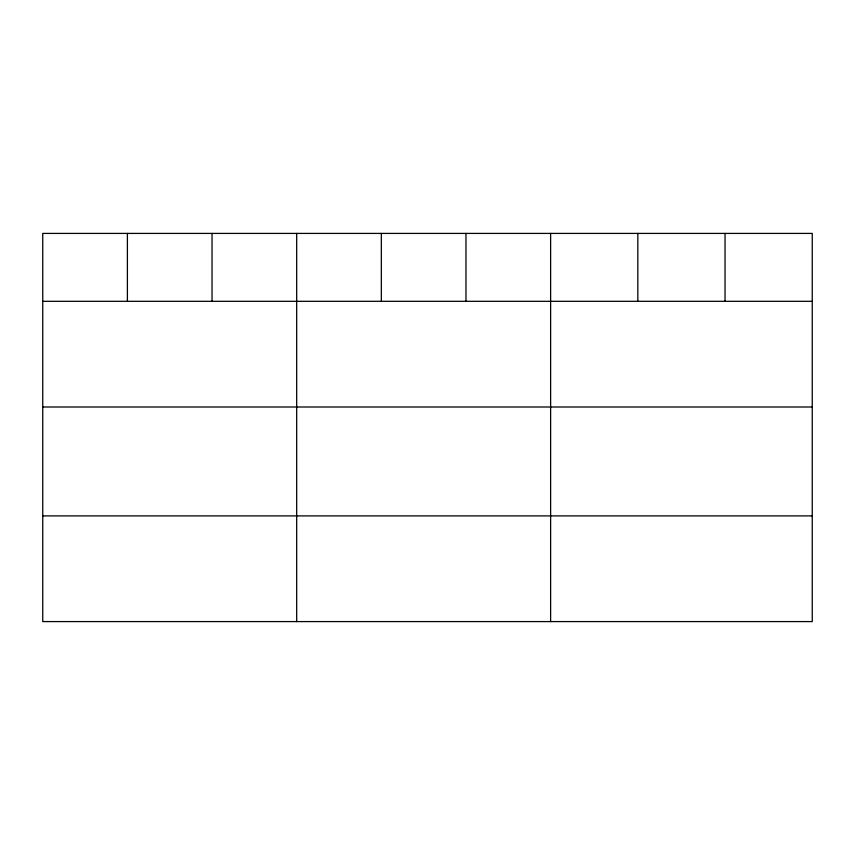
<?xml version="1.0" encoding="UTF-8"?>
<svg xmlns="http://www.w3.org/2000/svg" width="855" height="855" viewBox="0 0 855 855"><rect width="100%" height="100%" fill="white"/><g stroke="black" fill="none" stroke-linecap="round" stroke-linejoin="round"><path stroke-width="1.28" d="M812.25 407.001L812.25 233.415L42.75 233.415L42.75 621.585L812.25 621.585L812.25 407.001L42.75 407.001M42.75 301.313L812.25 301.313M42.75 515.896L812.25 515.896M725.04 233.415L725.04 301.313M637.83 233.415L637.83 301.313M550.62 233.415L550.62 621.585M465.975 233.415L465.975 301.313M381.33 233.415L381.33 301.313M296.685 233.415L296.685 621.585M212.04 233.415L212.04 301.313M127.395 233.415L127.395 301.313"/></g></svg>
